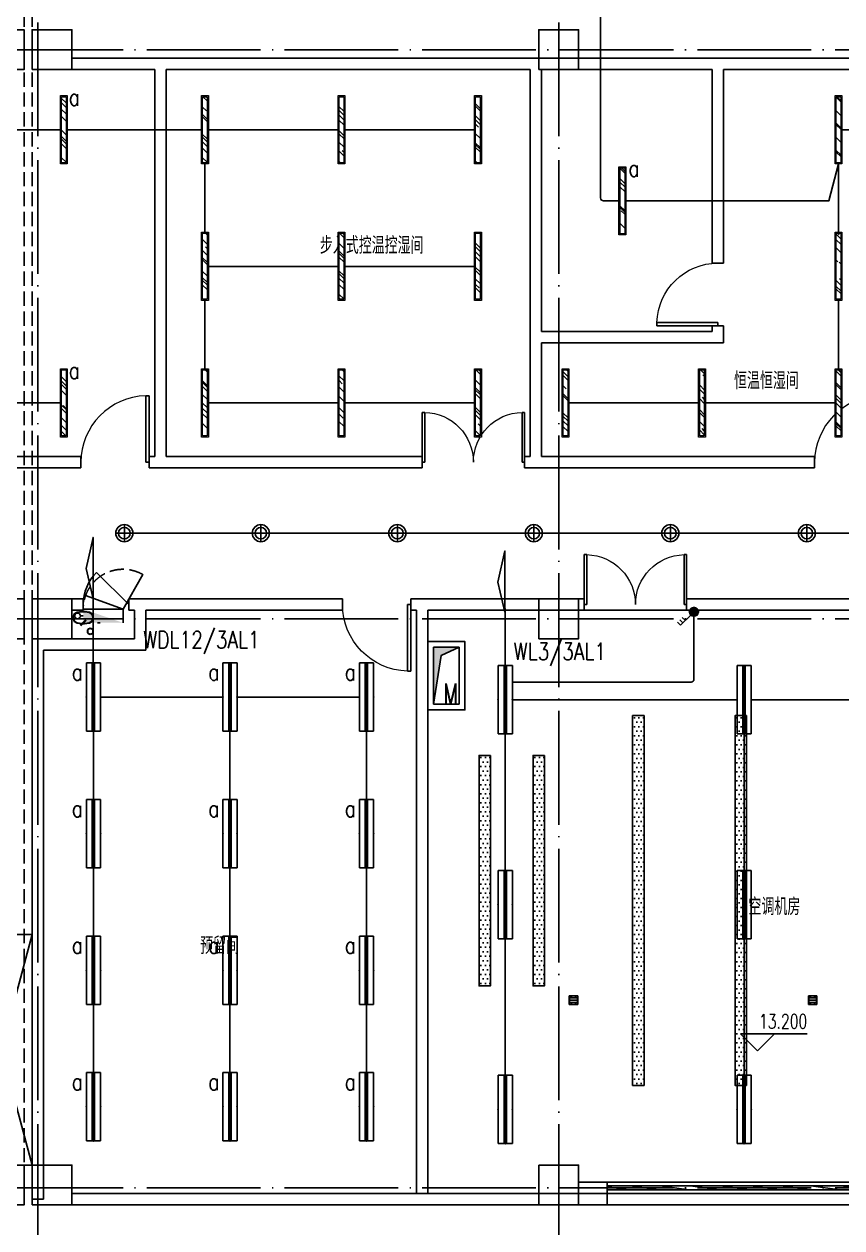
# Model space of a CAD drawing. Extents: x -621157 to 1764546, y -106808 to 741893.
# Drawn here: x 238100 to 252480, y 199297 to 220450 of the extents above; entities that cross this region are included whole.
import ezdxf
from ezdxf.enums import TextEntityAlignment as Align

# ---------------------------------------------------------------- set-up
doc = ezdxf.new("R2010")
doc.units = 0
doc.header["$LTSCALE"] = 1000
doc.header["$MEASUREMENT"] = 0
doc.linetypes.add('XREF-A-101-平面图_t3$0$DASH', pattern=[0.35, 0.25, -0.1])
doc.linetypes.add('XREF-A-101-平面图_t3$0$DOTE', pattern=[2.42, 2, -0.2, 0.02, -0.2])
for name, color, linetype in [('0-底图', 7, 'Continuous'), ('A-吊顶图及精装修区域', 7, 'Continuous'), ('EQUIP-照明', 3, 'Continuous'), ('I-LIGHT', 3, 'Continuous'), ('SIG_TEXT', 2, 'Continuous'), ('TEL_TEXT', 7, 'Continuous'), ('WIRE-照明', 4, 'Continuous'), ('XREF-A-101-平面图_t3$0$A-COLUMN', 8, 'Continuous'), ('XREF-A-101-平面图_t3$0$A-DIM_ELEV', 8, 'Continuous'), ('XREF-A-101-平面图_t3$0$A-DOTE', 8, 'Continuous'), ('XREF-A-101-平面图_t3$0$A-GROUND', 8, 'Continuous'), ('XREF-A-101-平面图_t3$0$A-PUB_HATCH', 8, 'Continuous'), ('XREF-A-101-平面图_t3$0$A-ROOM-CH', 8, 'Continuous'), ('XREF-A-101-平面图_t3$0$A-SEE', 8, 'Continuous'), ('XREF-A-101-平面图_t3$0$A-WALL', 8, 'Continuous'), ('XREF-A-101-平面图_t3$0$A-WALL-FILL', 8, 'Continuous'), ('XREF-A-101-平面图_t3$0$A-WINDOW', 8, 'Continuous'), ('XREF-A-101-平面图_t3$0$M-HOLE', 8, 'Continuous'), ('XREF-A-101-平面图_t3$0$P-EQUIPMENT', 8, 'Continuous'), ('XREF-A-101-平面图_t3$0$PUB_TEXT', 8, 'Continuous'), ('XREF-A-101-平面图_t3$0$水-尺寸', 8, 'Continuous')]:
    doc.layers.add(name, color=color, linetype=linetype)
doc.layers.add('灯具图例与顶面填充$0$I-C-light', color=3, linetype='Continuous', lineweight=13)
doc.styles.add('_TEL_DIM', font='SIMPLEX', dxfattribs={"width": 0.8, "height": 3.5, "bigfont": 'HZTXT'})
doc.styles.add('DIM_FONT', font='ROMANS', dxfattribs={"width": 0.8, "bigfont": 'HZDXC'})
doc.styles.get("Standard").update_dxf_attribs({"font": 'romans.shx', "bigfont": 'HZDXC.SHX'})
doc.styles.add('XREF-A-101-平面图_t3$0$-HZDXCROMANS', font='ROMANS.shx', dxfattribs={"bigfont": 'HZDXC.shx'})
doc.styles.add('XREF-A-101-平面图_t3$0$A-STANDARD', font='SIMPLEX', dxfattribs={"bigfont": 'GBCBIG'})
doc.styles.add('XREF-A-101-平面图_t3$0$hzdxcROMANS', font='ROMANS', dxfattribs={"width": 0.8, "bigfont": 'HZDXC'})
doc.styles.add('XZC', font='SIMPLEX.SHX', dxfattribs={"width": 0.7, "bigfont": 'hztxt.shx'})
doc.linetypes.add('LED_LINE', pattern='A,12.7,-5.08,["LED",XZC,S=2.54,R=0,X=-2.54,Y=-1.27],-6.35', length=24.13)
doc.dimstyles.get("Standard").update_dxf_attribs({"dimscale": 100, "dimtxt": 3.5, "dimasz": 1, "dimexe": 2.5, "dimexo": 3, "dimgap": 1.5, "dimtad": 1, "dimdec": 0, "dimzin": 0, "dimdsep": 46, "dimtxsty": 'Standard', "dimblk": 'ARCHTICK', "dimcen": 0.09, "dimadec": 0, "dimazin": 0, "dimtfac": 1, "dimtdec": 0, "dimtix": 1, "dimtmove": 2, "dimatfit": 3, "dimfxl": 0, "dimtolj": 1, "dimtzin": 0, "dimarcsym": 0})

# ---------------------------------------------------------------- blocks, each defined once
blk = doc.blocks.new('XREF-A-101-平面图_t3$0$柱网3F')
at = {"layer": 'XREF-A-101-平面图_t3$0$A-COLUMN'}
for points in [[(37400, -20350), (38100, -20350), (38100, -19650), (37400, -19650)], [(38240, -20350), (38940, -20350), (38940, -19650), (38240, -19650)], [(47150, -20350), (47850, -20350), (47850, -19650), (47150, -19650)], [(37400, -30350), (38100, -30350), (38100, -29650), (37400, -29650)], [(38240, -30350), (38940, -30350), (38940, -29650), (38240, -29650)], [(47150, -30350), (47850, -30350), (47850, -29650), (47150, -29650)], [(37400, -40300), (38100, -40300), (38100, -39600), (37400, -39600)], [(38240, -40300), (38940, -40300), (38940, -39600), (38240, -39600)], [(47150, -39600), (47150, -40300), (47850, -40300), (47850, -39600)]]:
    blk.add_lwpolyline(points, close=True, dxfattribs=at)
blk = doc.blocks.new('XREF-A-101-平面图_t3$0$ROOM')
at = {"layer": 'XREF-A-101-平面图_t3$0$A-ROOM-CH', "style": 'XREF-A-101-平面图_t3$0$-HZDXCROMANS', "width": 0.6}
for tag, p in [('中文房间名称', (0, -1000)), ('英文房间名称', (0, -1500))]:
    blk.add_attdef(tag, text='', height=300, dxfattribs=at).set_placement(p, align=Align.CENTER)
blk = doc.blocks.new('_ArchTick')
at = {"color": 0, "linetype": 'ByBlock', "const_width": 0.4}
blk.add_lwpolyline([(-0.5, -0.5), (0.5, 0.5)], dxfattribs=at)
blk = doc.blocks.new('*D25423')
at = {"layer": 'Defpoints', "color": 0}
blk.add_point((0, 0), dxfattribs=at)
blk.add_point((0, 0), dxfattribs=at)
blk.add_point((0, 0), dxfattribs=at)
blk.add_point((0, 0), dxfattribs=at)
at = {"layer": 'XREF-A-101-平面图_t3$0$水-尺寸', "color": 0, "linetype": 'ByBlock', "lineweight": -2}
blk.add_line((0, 300), (0, 250), dxfattribs=at)
blk.add_line((0, 300), (0, 250), dxfattribs=at)
blk.add_arc((0, 0), 0, 180, 180, dxfattribs=at)
at = {"layer": 'XREF-A-101-平面图_t3$0$水-尺寸', "color": 0, "linetype": 'ByBlock', "lineweight": -2, "xscale": 100, "yscale": 100, "zscale": 100}
for rotation in [90, 90.00000000000001]:
    blk.add_blockref('_ArchTick', (0, 0), dxfattribs=dict(at, rotation=rotation))
at = {"layer": 'XREF-A-101-平面图_t3$0$水-尺寸', "color": 0, "insert": (0, 0), "char_height": 350, "attachment_point": 5}
blk.add_mtext('\\A1;0%%d', dxfattribs=at)
blk = doc.blocks.new('XREF-A-101-平面图_t3$0$地漏1')
for p, q in [((-75, -75), (-75, 75)), ((75, 75), (-75, 75)), ((-40, 75), (-40, -75)), ((0, 75), (0, -75)), ((40, 75), (40, -75)), ((75, -75), (75, 75)), ((75, -75), (-75, -75))]:
    blk.add_line(p, q)
blk.add_circle((0, 0), 75)
blk = doc.blocks.new('XREF-A-101-平面图_t3$0$G$C763C4DB6')
at = {"layer": 'XREF-A-101-平面图_t3$0$PUB_TEXT', "zscale": 0.5, "rotation": 270}
for p in [(-6260, 100000), (-2055, 100000)]:
    blk.add_blockref('XREF-A-101-平面图_t3$0$地漏1', p, dxfattribs=at)
blk = doc.blocks.new('XREF-A-101-平面图_t3$0$轴网(3)')
at = {"layer": 'XREF-A-101-平面图_t3$0$A-DOTE', "linetype": 'XREF-A-101-平面图_t3$0$DOTE'}
for p, q in [((38340, -3300), (38340, 43300)), ((47500, -3300), (47500, 43300)), ((-3300, 20000), (69800, 20000)), ((-3300, 10000), (69800, 10000)), ((-3300, 0), (69800, 0))]:
    blk.add_line(p, q, dxfattribs=at)
blk = doc.blocks.new('XREF-A-101-平面图_t3$0$G$CBCE2A1B7')
at = {"layer": 'XREF-A-101-平面图_t3$0$A-SEE'}
blk.add_lwpolyline([(37150, 200400), (38240, 200400), (38240, 204450), (37150, 204450)], close=True, dxfattribs=at)
for points in [[(37150, 200400), (38240, 204450)], [(37150, 204450), (38240, 200400)]]:
    blk.add_lwpolyline(points, dxfattribs=at)
blk = doc.blocks.new('XREF-A-101-平面图_t3$0$WINDOW2DLIB$SYSLIB$00000012')
at = {"color": 0}
for points in [[(-0.5, 0.5), (-0.5, -0.5)], [(0.5, 0.5), (-0.5, 0.5)], [(0.5, -0.5), (0.5, 0.5)], [(-0.5, 0.1667), (0.5, 0.1667)], [(-0.3839, -0.1667), (-0.448, 0.1667)], [(-0.3159, -0.1667), (-0.38, 0.1667)], [(-0.2479, -0.1667), (-0.312, 0.1667)], [(-0.1799, -0.1667), (-0.244, 0.1667)], [(-0.1119, -0.1667), (-0.176, 0.1667)], [(-0.0439, -0.1667), (-0.108, 0.1667)], [(0.0241, -0.1667), (-0.04, 0.1667)], [(0.0921, -0.1667), (0.028, 0.1667)], [(0.16, -0.1667), (0.0959, 0.1667)], [(0.228, -0.1667), (0.1639, 0.1667)], [(0.296, -0.1667), (0.2319, 0.1667)], [(0.364, -0.1667), (0.2999, 0.1667)], [(0.432, -0.1667), (0.3679, 0.1667)], [(0.5, -0.1667), (0.4359, 0.1667)], [(-0.4519, -0.1667), (-0.5, 0.0836)], [(-0.5, -0.1667), (0.5, -0.1667)], [(0.5, -0.5), (-0.5, -0.5)]]:
    blk.add_lwpolyline(points, dxfattribs=at)
blk = doc.blocks.new('XREF-A-101-平面图_t3$0$DOOR2DLIB$SYSLIB$00000108')
at = {"color": 0}
for p, q in [((-0.5, 0), (-0.5, 0.4875)), ((-0.475, 0.4875), (-0.5, 0.4875)), ((-0.475, 0), (-0.475, 0.4875)), ((0.475, 0), (0.475, 0.4875)), ((0.475, 0.4875), (0.5, 0.4875)), ((0.5, 0), (0.5, 0.4875)), ((-0.5, 0), (-0.475, 0)), ((0.5, 0), (0.475, 0))]:
    blk.add_line(p, q, dxfattribs=at)
at = {"color": 0, "lineweight": 13}
for centre, start, end in [((-0.4875, 0), 0, 88.53072), ((0.4875, 0), 91.46928, 180)]:
    blk.add_arc(centre, 0.4875, start, end, dxfattribs=at)
blk = doc.blocks.new('XREF-A-101-平面图_t3$0$DOOR2DLIB$SYSLIB$00000107')
at = {"color": 0}
for p, q in [((0.45, 0.975), (0.5, 0.975)), ((0.45, 0), (0.45, 0.975)), ((0.5, 0), (0.5, 0.975)), ((0.5, 0), (0.45, 0))]:
    blk.add_line(p, q, dxfattribs=at)
at = {"color": 0, "lineweight": 13}
blk.add_arc((0.475, 0), 0.975, 91.4693, 180, dxfattribs=at)
blk = doc.blocks.new('XREF-A-101-平面图_t3$0$DOOR2DLIB$SYSLIB$00000101')
at = {"color": 0}
blk.add_line((0.5, 0), (-0.207, 0.707), dxfattribs=at)
blk.add_arc((0.5, 0), 1, 135, 180, dxfattribs=at)
blk = doc.blocks.new('筒灯')
at = {"color": 8}
for p, q in [((150, 0), (-150, 0)), ((0, 150), (0, -150))]:
    blk.add_line(p, q, dxfattribs=at)
blk.add_circle((0, 0), 150)
blk.add_circle((0, 0), 102, dxfattribs=at)
blk = doc.blocks.new('灯具图例与顶面填充$0$顶面图例$0$16-吊线灯-011')
at = {"color": 8}
blk.add_wipeout([(0, 35), (0, -25), (600, -25), (600, 35)], dxfattribs=at)
at = {"linetype": 'ByBlock'}
h = blk.add_hatch(dxfattribs=at)
h.set_pattern_fill('AR-RROOF', color=250, scale=5, angle=45)
h.set_pattern_definition([(45, (-809054.52, -461832.93), (107.763073, 287.368196), [1905, -254, 635, -127]), (45, (-808979.98, -461668.59), (-209.239968, 29.634845), [381, -41.91, 762, -95.25]), (45, (-809085.95, -461711.69), (406.805602, 527.141034), [1016, -177.8, 508, -127])])
h.paths.add_polyline_path([(10, 25), (590, 25), (590, -15), (10, -15)])
at = {"color": 0, "linetype": 'ByBlock'}
for points in [[(0, 35), (600, 35), (600, -25), (0, -25)], [(10, 25), (590, 25), (590, -15), (10, -15)]]:
    blk.add_lwpolyline(points, close=True, dxfattribs=at)
blk = doc.blocks.new('G$C3E644883')
at = {"layer": '灯具图例与顶面填充$0$I-C-light', "xscale": 2, "yscale": 2, "zscale": 2, "rotation": 90}
for p in [(-27690, -22006), (-25210, -22006), (-22810, -22006), (-20410, -22006), (-14070, -22006), (-17870, -23256), (-25210, -24406), (-22810, -24406), (-20410, -24406), (-14070, -24406), (-27690, -26806), (-25210, -26806), (-22810, -26806), (-20410, -26806), (-18870, -26806), (-16470, -26806), (-14070, -26806)]:
    blk.add_blockref('灯具图例与顶面填充$0$顶面图例$0$16-吊线灯-011', p, dxfattribs=at)
at = {"layer": 'SIG_TEXT', "style": 'DIM_FONT', "width": 0.8}
for p in [(-27615, -20984, -672), (-17775, -22233, -672), (-27615, -25784, -672)]:
    blk.add_text('a', height=300, dxfattribs=at).set_placement(p)
blk = doc.blocks.new('$equip_U$00000103(3T96GD2-PC)')
for p, q in [((-1.2, 0.25), (1.2, 0.25)), ((-1.2, 0.25), (-1.2, -0.25)), ((1.2, 0.25), (1.2, -0.25)), ((-1.2, -0.25), (1.2, -0.25))]:
    blk.add_line(p, q)
at = {"const_width": 0.14}
blk.add_lwpolyline([(-1.2, 0), (1.2, 0)], dxfattribs=at)
for p in [(-1.2, 0), (0, 0.25), (1.2, 0), (0, -0.25)]:
    blk.add_point(p)
at = {"color": 7, "style": '_TEL_DIM', "flags": 1}
for tag in ['A', 'REMARK']:
    blk.add_attdef(tag, text='', height=0.00002, dxfattribs=at).set_placement((0, 0), align=Align.MIDDLE_CENTER)
blk = doc.blocks.new('$equip_U$00000113(3T96GD2-PC)')
blk.add_blockref('$equip_U$00000103(3T96GD2-PC)', (0, 0))
at = {"color": 7, "style": '_TEL_DIM', "flags": 1}
for tag in ['A', 'REMARK']:
    blk.add_attdef(tag, text='', height=0.00002, dxfattribs=at).set_placement((0, 0), align=Align.MIDDLE_CENTER)
blk = doc.blocks.new('$equip_U$00000128(7WHLKQ2-PC)')
blk.add_blockref('$equip_U$00000113(3T96GD2-PC)', (0, 0))
at = {"color": 7, "style": '_TEL_DIM', "flags": 1}
blk.add_attdef('A', text='', height=0.00002, dxfattribs=at).set_placement((0, 0), align=Align.MIDDLE_CENTER)
blk = doc.blocks.new('$equip$00001964')
for p, q in [((0.147, 0.356), (0.625, 0.833)), ((0.399, 0.607), (0.54, 0.466)), ((0.512, 0.72), (0.653, 0.579)), ((0.625, 0.833), (0.766, 0.692))]:
    blk.add_line(p, q)
blk.add_circle((0, 0.208), 0.208)
for p in [(-0.208, 0.208), (0, 0.417), (0, 0), (0.208, 0.208)]:
    blk.add_point(p)
for points in [[(-0.18, 0.313), (0.18, 0.313), (-0.208, 0.208), (0.208, 0.208)], [(-0.18, 0.104), (0.18, 0.104), (-0.208, 0.208), (0.208, 0.208)], [(-0.104, 0.389), (0.104, 0.389), (-0.18, 0.313), (0.18, 0.313)], [(-0.104, 0.028), (0.104, 0.028), (-0.18, 0.104), (0.18, 0.104)], [(0, 0.417), (0, 0.417), (-0.104, 0.389), (0.104, 0.389)], [(0, 0), (0, 0), (-0.104, 0.028), (0.104, 0.028)]]:
    blk.add_solid(points)
at = {"layer": 'TEL_TEXT', "style": '_TEL_DIM', "flags": 1}
blk.add_attdef('A', text='', height=0.00002, dxfattribs=at).set_placement((0, 0), align=Align.MIDDLE_CENTER)
blk = doc.blocks.new('XREF-A-101-平面图_t3$0$单出口消火栓新')
for p, q in [((-240, 700), (-846.2, 1050)), ((-479.4, 42.2), (-240, 700)), ((-240, 0), (-240, 700)), ((-240, 700), (0, 700))]:
    blk.add_line(p, q)
at = {"color": 0, "linetype": 'XREF-A-101-平面图_t3$0$DASH'}
blk.add_arc((-240, 700), 700, 150, 270, dxfattribs=at)
blk.add_solid([(-240, 0), (0, 0), (0, 700)])
at = {"layer": 'XREF-A-101-平面图_t3$0$水-尺寸', "linetype": 'ByBlock'}
dim = blk.add_angular_dim_3p(base=(0, 0), center=(0, 0), p1=(0, 0), p2=(0, 0), dimstyle='Standard', dxfattribs=at)
dim.commit()
dim.dimension.update_dxf_attribs({"geometry": '*D25423', "text_midpoint": (0, 0)})
blk = doc.blocks.new('*U25256')
at = {"layer": 'XREF-A-101-平面图_t3$0$P-EQUIPMENT', "color": 10}
blk.add_line((0, 120), (50, 120), dxfattribs=at)
at = {"layer": 'XREF-A-101-平面图_t3$0$P-EQUIPMENT'}
blk.add_circle((100, 120), 50, dxfattribs=at)
at = {"layer": 'XREF-A-101-平面图_t3$0$P-EQUIPMENT', "xscale": -1, "rotation": 90}
blk.add_blockref('XREF-A-101-平面图_t3$0$单出口消火栓新', (0, 0), dxfattribs=at)
blk = doc.blocks.new('XREF-A-101-平面图_t3$0$G$C156FCA62')
at = {"layer": 'XREF-A-101-平面图_t3$0$P-EQUIPMENT', "xscale": -1}
blk.add_blockref('*U25256', (39140, 209930), dxfattribs=at)
blk = doc.blocks.new('*U25374')
at = {"layer": 'XREF-A-101-平面图_t3$0$P-EQUIPMENT', "color": 10}
blk.add_line((0, 120), (50, 120), dxfattribs=at)
at = {"layer": 'XREF-A-101-平面图_t3$0$P-EQUIPMENT'}
blk.add_circle((100, 120), 50, dxfattribs=at)
at = {"layer": 'XREF-A-101-平面图_t3$0$P-EQUIPMENT', "xscale": -1, "rotation": 90}
blk.add_blockref('XREF-A-101-平面图_t3$0$单出口消火栓新', (0, 0), dxfattribs=at)
blk = doc.blocks.new('XREF-A-101-平面图_t3$0$G$C646F86AA')
at = {"layer": 'XREF-A-101-平面图_t3$0$P-EQUIPMENT', "xscale": -1}
blk.add_blockref('*U25374', (39140, 209930), dxfattribs=at)
blk = doc.blocks.new('XREF-A-101-平面图_t3')
at = {"layer": 'XREF-A-101-平面图_t3$0$A-PUB_HATCH'}
h = blk.add_hatch(color=256, dxfattribs=at)
h.dxf.hatch_style = 1
h.paths.add_polyline_path([(245750, 209500), (245300, 209500), (245300, 208500), (245432, 209352)])
h = blk.add_hatch(dxfattribs=at)
h.set_pattern_fill('DOTS', color=256, scale=50)
h.set_pattern_definition([(0, (9595, 200800), (39.6875, 79.375), [0, -79.375])])
h.paths.add_polyline_path([(249000, 208300), (248800, 208300), (248800, 201800), (249000, 201800)])
h = blk.add_hatch(dxfattribs=at)
h.set_pattern_fill('DOTS', color=256, scale=50)
h.set_pattern_definition([(0, (11395, 200800), (39.6875, 79.375), [0, -79.375])])
h.paths.add_polyline_path([(250800, 208300), (250600, 208300), (250600, 201800), (250800, 201800)])
h = blk.add_hatch(dxfattribs=at)
h.set_pattern_fill('DOTS', color=256, scale=50)
h.set_pattern_definition([(0, (6895, 200100), (39.6875, 79.375), [0, -79.375])])
h.paths.add_polyline_path([(246300, 207600), (246100, 207600), (246100, 203550), (246300, 203550)])
h = blk.add_hatch(dxfattribs=at)
h.set_pattern_fill('DOTS', color=256, scale=50)
h.set_pattern_definition([(0, (7845, 200100), (39.6875, 79.375), [0, -79.375])])
h.paths.add_polyline_path([(247250, 207600), (247050, 207600), (247050, 203550), (247250, 203550)])
at = {"layer": 'XREF-A-101-平面图_t3$0$A-DIM_ELEV'}
for p, q in [((250995, 202408), (250695, 202708)), ((250695, 202708), (251869, 202708)), ((250995, 202408), (251295, 202708))]:
    blk.add_line(p, q, dxfattribs=at)
at = {"layer": 'XREF-A-101-平面图_t3$0$A-GROUND', "linetype": 'XREF-A-101-平面图_t3$0$DASH'}
for points in [[(238100, 239200), (238100, 200400)], [(238240, 239200), (238240, 200400)]]:
    blk.add_lwpolyline(points, dxfattribs=at)
at = {"layer": 'XREF-A-101-平面图_t3$0$A-SEE'}
blk.add_lwpolyline([(248350, 199700), (256150, 199700)], dxfattribs=at)
at = {"layer": 'XREF-A-101-平面图_t3$0$A-WALL'}
for p, q in [((238940, 219850), (240500, 219850)), ((238940, 219850), (238940, 219650)), ((240500, 219850), (247100, 219850)), ((247100, 219850), (250300, 219850)), ((250300, 219850), (253400, 219850)), ((238940, 219650), (240400, 219650)), ((240400, 219650), (240400, 212850)), ((240600, 219650), (240600, 212850)), ((240600, 219650), (247000, 219650)), ((247000, 219650), (247000, 214950)), ((247200, 219650), (250200, 219650)), ((247200, 219650), (247200, 215050)), ((250200, 219650), (250200, 216250)), ((250400, 219650), (253300, 219650)), ((250400, 219650), (250400, 216250)), ((250200, 215150), (250200, 215050)), ((250400, 215150), (250400, 214850)), ((247000, 214950), (247000, 212850)), ((250200, 215050), (247200, 215050)), ((250400, 214850), (247200, 214850)), ((247200, 214850), (247200, 212850)), ((239100, 212850), (233200, 212850)), ((240400, 212850), (240300, 212850)), ((245100, 212850), (240600, 212850)), ((247000, 212850), (246900, 212850)), ((252000, 212850), (247200, 212850)), ((239100, 212650), (233100, 212650)), ((240500, 212650), (240300, 212650)), ((245100, 212650), (240500, 212650)), ((247100, 212650), (246900, 212650)), ((252000, 212650), (247100, 212650)), ((238940, 210350), (239140, 210350)), ((238940, 210350), (238940, 210150)), ((239940, 210350), (240140, 210350)), ((240140, 210350), (243700, 210350)), ((244900, 210350), (245100, 210350)), ((245100, 210350), (247950, 210350)), ((249750, 210350), (255400, 210350)), ((238940, 210150), (239140, 210150)), ((239940, 210150), (240040, 210150)), ((240040, 210150), (240040, 209650)), ((240240, 210150), (243700, 210150)), ((240240, 210150), (240240, 209450)), ((244900, 210150), (245000, 210150)), ((245000, 210150), (245000, 199900)), ((245200, 210150), (245200, 199900)), ((245200, 210150), (247950, 210150)), ((249750, 210150), (255300, 210150)), ((238240, 209650), (238240, 209550)), ((238440, 209650), (238240, 209650)), ((238440, 209650), (240040, 209650)), ((238240, 209550), (238240, 199800)), ((238440, 209450), (240240, 209450)), ((238440, 209450), (238440, 199800)), ((238440, 199800), (238240, 199800)), ((245200, 199900), (245000, 199900))]:
    blk.add_line(p, q, dxfattribs=at)
for points in [[(250400, 216250), (250200, 216250)], [(250400, 215150), (250200, 215150)], [(239100, 212650), (239100, 212850)], [(240300, 212650), (240300, 212850)], [(245100, 212650), (245100, 212850)], [(246900, 212650), (246900, 212850)], [(252000, 212650), (252000, 212850)], [(239140, 210350), (239140, 210150)], [(239940, 210350), (239940, 210150)], [(243700, 210350), (243700, 210150)], [(244900, 210350), (244900, 210150)], [(247950, 210350), (247950, 210150)], [(249750, 210350), (249750, 210150)]]:
    blk.add_lwpolyline(points, dxfattribs=at)
at = {"layer": 'XREF-A-101-平面图_t3$0$A-WALL-FILL', "color": 171}
for p, q in [((247850, 200100), (248350, 200100)), ((247850, 200100), (247850, 199900)), ((238940, 199900), (248350, 199900)), ((238940, 199900), (238940, 199700)), ((238940, 199700), (248350, 199700)), ((247850, 199900), (248350, 199900)), ((248350, 199900), (248350, 199700))]:
    blk.add_line(p, q, dxfattribs=at)
blk.add_lwpolyline([(248350, 200100), (248350, 199900)], dxfattribs=at)
at = {"layer": 'XREF-A-101-平面图_t3$0$A-WINDOW'}
blk.add_line((247950, 210150), (249750, 210150), dxfattribs=at)
at = {"layer": 'XREF-A-101-平面图_t3$0$M-HOLE'}
for points in [[(245200, 208400), (245850, 208400), (245850, 209600), (245200, 209600)], [(245300, 208500), (245750, 208500), (245750, 209500), (245300, 209500)], [(249000, 208300), (248800, 208300), (248800, 201800), (249000, 201800)], [(250800, 208300), (250600, 208300), (250600, 201800), (250800, 201800)], [(246300, 207600), (246100, 207600), (246100, 203550), (246300, 203550)], [(247250, 207600), (247050, 207600), (247050, 203550), (247250, 203550)]]:
    blk.add_lwpolyline(points, close=True, dxfattribs=at)
blk.add_lwpolyline([(245750, 209500), (245300, 209500), (245300, 208500), (245432, 209352), (245750, 209500)], dxfattribs=at)
for name, p in [('XREF-A-101-平面图_t3$0$G$C156FCA62', (200000, 0)), ('XREF-A-101-平面图_t3$0$G$C646F86AA', (200000, 0)), ('XREF-A-101-平面图_t3$0$G$C646F86AA', (200000, 0)), ('XREF-A-101-平面图_t3$0$G$C763C4DB6', (254020, 103300)), ('XREF-A-101-平面图_t3$0$G$CBCE2A1B7', (200000, 0))]:
    blk.add_blockref(name, p)
at = {"layer": 'XREF-A-101-平面图_t3$0$A-COLUMN'}
blk.add_blockref('XREF-A-101-平面图_t3$0$柱网3F', (200000, 240000), dxfattribs=at)
at = {"layer": 'XREF-A-101-平面图_t3$0$A-DOTE'}
blk.add_blockref('XREF-A-101-平面图_t3$0$轴网(3)', (200000, 200000), dxfattribs=at)
at = {"layer": 'XREF-A-101-平面图_t3$0$A-ROOM-CH'}
ref = blk.add_blockref('XREF-A-101-平面图_t3$0$ROOM', (244212, 217412), dxfattribs=at)
ref.add_attrib('中文房间名称', '步入式控温控湿间', dxfattribs={"height": 300, "style": 'XREF-A-101-平面图_t3$0$-HZDXCROMANS', "width": 0.8}).set_placement((244212, 216412), align=Align.CENTER)
ref = blk.add_blockref('XREF-A-101-平面图_t3$0$ROOM', (251153, 215033), dxfattribs=at)
ref.add_attrib('中文房间名称', '恒温恒湿间', dxfattribs={"height": 300, "style": 'XREF-A-101-平面图_t3$0$-HZDXCROMANS', "width": 0.8}).set_placement((251153, 214033), align=Align.CENTER)
ref = blk.add_blockref('XREF-A-101-平面图_t3$0$ROOM', (251293, 205793), dxfattribs=dict(at, xscale=-1))
ref.add_attrib('中文房间名称', '空调机房', dxfattribs={"height": 300, "style": 'XREF-A-101-平面图_t3$0$-HZDXCROMANS', "width": 0.8}).set_placement((251293, 204793), align=Align.CENTER)
ref = blk.add_blockref('XREF-A-101-平面图_t3$0$ROOM', (241537, 205107), dxfattribs=at)
ref.add_attrib('中文房间名称', '预留间', dxfattribs={"height": 300, "style": 'XREF-A-101-平面图_t3$0$-HZDXCROMANS', "width": 0.8}).set_placement((241537, 204107), align=Align.CENTER)
at = {"layer": 'XREF-A-101-平面图_t3$0$A-WINDOW'}
for name, p, xscale, yscale, zscale, rotation in [('XREF-A-101-平面图_t3$0$DOOR2DLIB$SYSLIB$00000107', (250300, 215700), 1100, -1100, 1100, 270.0000000000008), ('XREF-A-101-平面图_t3$0$DOOR2DLIB$SYSLIB$00000107', (239700, 212750), -1200, -1200, -1200, 180), ('XREF-A-101-平面图_t3$0$DOOR2DLIB$SYSLIB$00000107', (252600, 212750), -1200, -1200, -1200, 180), ('XREF-A-101-平面图_t3$0$DOOR2DLIB$SYSLIB$00000108', (246000, 212750), 1800, -1800, 1800, 180)]:
    blk.add_blockref(name, p, dxfattribs=dict(at, xscale=xscale, yscale=yscale, zscale=zscale, rotation=rotation))
for name, p, xscale, yscale, zscale in [('XREF-A-101-平面图_t3$0$DOOR2DLIB$SYSLIB$00000108', (248850, 210250), -1800, 1800, -1800), ('XREF-A-101-平面图_t3$0$DOOR2DLIB$SYSLIB$00000101', (239540, 210250), 800, 800, 800), ('XREF-A-101-平面图_t3$0$DOOR2DLIB$SYSLIB$00000107', (244300, 210250), 1200, -1200, 1200), ('XREF-A-101-平面图_t3$0$WINDOW2DLIB$SYSLIB$00000012', (252250, 200000), 7800, 200, 7800)]:
    blk.add_blockref(name, p, dxfattribs=dict(at, xscale=xscale, yscale=yscale, zscale=zscale))
at = {"layer": 'XREF-A-101-平面图_t3$0$A-DIM_ELEV', "color": 7, "style": 'XREF-A-101-平面图_t3$0$A-STANDARD', "width": 0.705882}
blk.add_text('13.200', height=255, dxfattribs=at).set_placement((251022, 202798))
at = {"layer": 'XREF-A-101-平面图_t3$0$M-HOLE', "style": 'XREF-A-101-平面图_t3$0$hzdxcROMANS', "width": 0.7}
blk.add_text('M', height=360, dxfattribs=at).set_placement((245471, 208500))

msp = doc.modelspace()

# ---------------------------------------------------------------- block references
at = {"layer": '0-底图'}
msp.add_blockref('XREF-A-101-平面图_t3', (0, 0), dxfattribs=at)

# ---------------------------------------------------------------- next in the draw order: linework, layer by layer
at = {"layer": 'WIRE-照明'}
msp.add_lwpolyline([(248560, 217344), (248287, 217344, -0.414214), (248237, 217394), (248237, 227830)], format="xyb", dxfattribs=at)
at = {"layer": 'WIRE-照明', "elevation": 672}
for points in [[(238860, 218594), (241220, 218594)], [(241340, 218594), (243620, 218594)], [(243740, 218594), (246020, 218594)], [(252480, 218594), (254320, 218594)], [(241280, 216794), (241280, 217994)], [(252420, 217994), (252420, 216794)], [(241340, 216190), (243620, 216190)], [(243740, 216190), (246020, 216190)], [(241280, 215594), (241280, 214394)], [(252420, 215594), (252420, 214394)], [(241340, 213794), (243620, 213794)], [(243740, 213794), (246020, 213794)], [(247680, 213794), (249960, 213794)], [(250080, 213794), (252360, 213794)], [(239314, 209225), (239314, 211429), (239189, 210881), (239314, 210353)]]:
    msp.add_lwpolyline(points, dxfattribs=at)
at = {"layer": 'WIRE-照明'}
for points in [[(240013, 211504), (242113, 211504)], [(242413, 211504), (244513, 211504)], [(244813, 211504), (246913, 211504)], [(249313, 211504), (247213, 211504)], [(251713, 211504), (249613, 211504)], [(252013, 211504), (254113, 211504)]]:
    msp.add_lwpolyline(points, dxfattribs=at)

# ---------------------------------------------------------------- next in the draw order: block references
at = {"layer": 'I-LIGHT', "linetype": 'LED_LINE', "ltscale": 0.5, "rotation": 180}
for p in [(239863, 211504), (242263, 211504), (244663, 211504), (247063, 211504), (249463, 211504), (251863, 211504)]:
    msp.add_blockref('筒灯', p, dxfattribs=at)

# ---------------------------------------------------------------- next in the draw order: block references
at = {"layer": 'A-吊顶图及精装修区域', "color": 2}
msp.add_blockref('G$C3E644883', (266500, 240000), dxfattribs=at)

# ---------------------------------------------------------------- next in the draw order: linework, layer by layer
at = {"layer": 'WIRE-照明'}
for points in [[(234860, 218594), (238740, 218594)], [(248680, 217344), (252247, 217344), (252420, 217994)], [(234860, 213794), (238740, 213794)], [(239445, 208625), (241595, 208625)], [(241845, 208625), (243995, 208625)], [(246685, 208578), (250635, 208578)], [(250885, 208578), (254835, 208578)], [(239320, 208025), (239320, 206825)], [(241720, 208025), (241720, 206825)], [(244120, 208025), (244120, 206825)], [(246560, 207978), (246560, 205578)], [(250760, 207978), (250760, 205578)], [(239320, 205625), (239320, 204425)], [(241720, 205625), (241720, 204425)], [(244120, 205625), (244120, 204425)], [(246560, 204378), (246560, 201978)], [(250760, 204378), (250760, 201978)], [(239320, 203225), (239320, 202025)], [(241720, 203225), (241720, 202025)], [(244120, 203225), (244120, 202025)]]:
    msp.add_lwpolyline(points, dxfattribs=at)
at = {"layer": 'WIRE-照明', "elevation": 672}
msp.add_lwpolyline([(246560, 209178), (246554, 211194), (246429, 210646), (246554, 210119)], dxfattribs=at)
at = {"layer": 'WIRE-照明'}
msp.add_lwpolyline([(249877, 210122), (249877, 208937, -0.414214), (249827, 208887), (246685, 208887)], format="xyb", dxfattribs=at)

# ---------------------------------------------------------------- next in the draw order: block references
at = {"layer": 'EQUIP-照明'}
for name, p, xscale, yscale, zscale, rotation in [('$equip$00001964', (249877, 210200), 376.3521634615026, 376.3521634615026, 376.3521634615026, 180), ('$equip_U$00000128(7WHLKQ2-PC)', (239320, 208625), 500.0000000023283, 500.0000000022701, 500.0000000022737, 270), ('$equip_U$00000128(7WHLKQ2-PC)', (241720, 208625), 500.0000000023283, 500.0000000022701, 500.0000000022737, 270), ('$equip_U$00000128(7WHLKQ2-PC)', (244120, 208625), 500.0000000023283, 500.0000000022701, 500.0000000022737, 270), ('$equip_U$00000128(7WHLKQ2-PC)', (246560, 208578), 500.0000000023283, 500.0000000022701, 500.0000000022737, 270), ('$equip_U$00000128(7WHLKQ2-PC)', (250760, 208578), 500.0000000023283, 500.0000000022701, 500.0000000022737, 270), ('$equip_U$00000128(7WHLKQ2-PC)', (239320, 206225), 500.0000000023283, 500.0000000022701, 500.0000000022737, 270), ('$equip_U$00000128(7WHLKQ2-PC)', (241720, 206225), 500.0000000023283, 500.0000000022701, 500.0000000022737, 270), ('$equip_U$00000128(7WHLKQ2-PC)', (244120, 206225), 500.0000000023283, 500.0000000022701, 500.0000000022737, 270), ('$equip_U$00000128(7WHLKQ2-PC)', (246560, 204978), 500.0000000023283, 500.0000000022701, 500.0000000022737, 270), ('$equip_U$00000128(7WHLKQ2-PC)', (250760, 204978), 500.0000000023283, 500.0000000022701, 500.0000000022737, 270), ('$equip_U$00000128(7WHLKQ2-PC)', (239320, 203825), 500.0000000023283, 500.0000000022701, 500.0000000022737, 270), ('$equip_U$00000128(7WHLKQ2-PC)', (241720, 203825), 500.0000000023283, 500.0000000022701, 500.0000000022737, 270), ('$equip_U$00000128(7WHLKQ2-PC)', (244120, 203825), 500.0000000023283, 500.0000000022701, 500.0000000022737, 270), ('$equip_U$00000128(7WHLKQ2-PC)', (239320, 201425), 500.0000000023283, 500.0000000022701, 500.0000000022737, 270), ('$equip_U$00000128(7WHLKQ2-PC)', (241720, 201425), 500.0000000023283, 500.0000000022701, 500.0000000022737, 270), ('$equip_U$00000128(7WHLKQ2-PC)', (244120, 201425), 500.0000000023283, 500.0000000022701, 500.0000000022737, 270), ('$equip_U$00000128(7WHLKQ2-PC)', (246560, 201378), 500.0000000023283, 500.0000000022701, 500.0000000022737, 270), ('$equip_U$00000128(7WHLKQ2-PC)', (250760, 201378), 500.0000000023283, 500.0000000022701, 500.0000000022737, 270)]:
    msp.add_blockref(name, p, dxfattribs=dict(at, xscale=xscale, yscale=yscale, zscale=zscale, rotation=rotation))

# ---------------------------------------------------------------- next in the draw order: texts
at = {"layer": 'SIG_TEXT', "color": 2, "style": 'DIM_FONT', "width": 0.8}
for s, p in [('WDL12/3AL1', (240196, 209482)), ('WL3/3AL1', (246709, 209276))]:
    msp.add_text(s, height=300, dxfattribs=at).set_placement(p)
at = {"layer": 'SIG_TEXT', "style": 'DIM_FONT', "width": 0.8}
for p in [(238939, 208916, -672), (241339, 208916, -672), (243739, 208916, -672), (238939, 206516, -672), (241339, 206516, -672), (243739, 206516, -672), (238939, 204116, -672), (241339, 204116, -672), (243739, 204116, -672), (238939, 201716, -672), (241339, 201716, -672), (243739, 201716, -672)]:
    msp.add_text('a', height=300, dxfattribs=at).set_placement(p)

doc.saveas('drawing.dxf')
